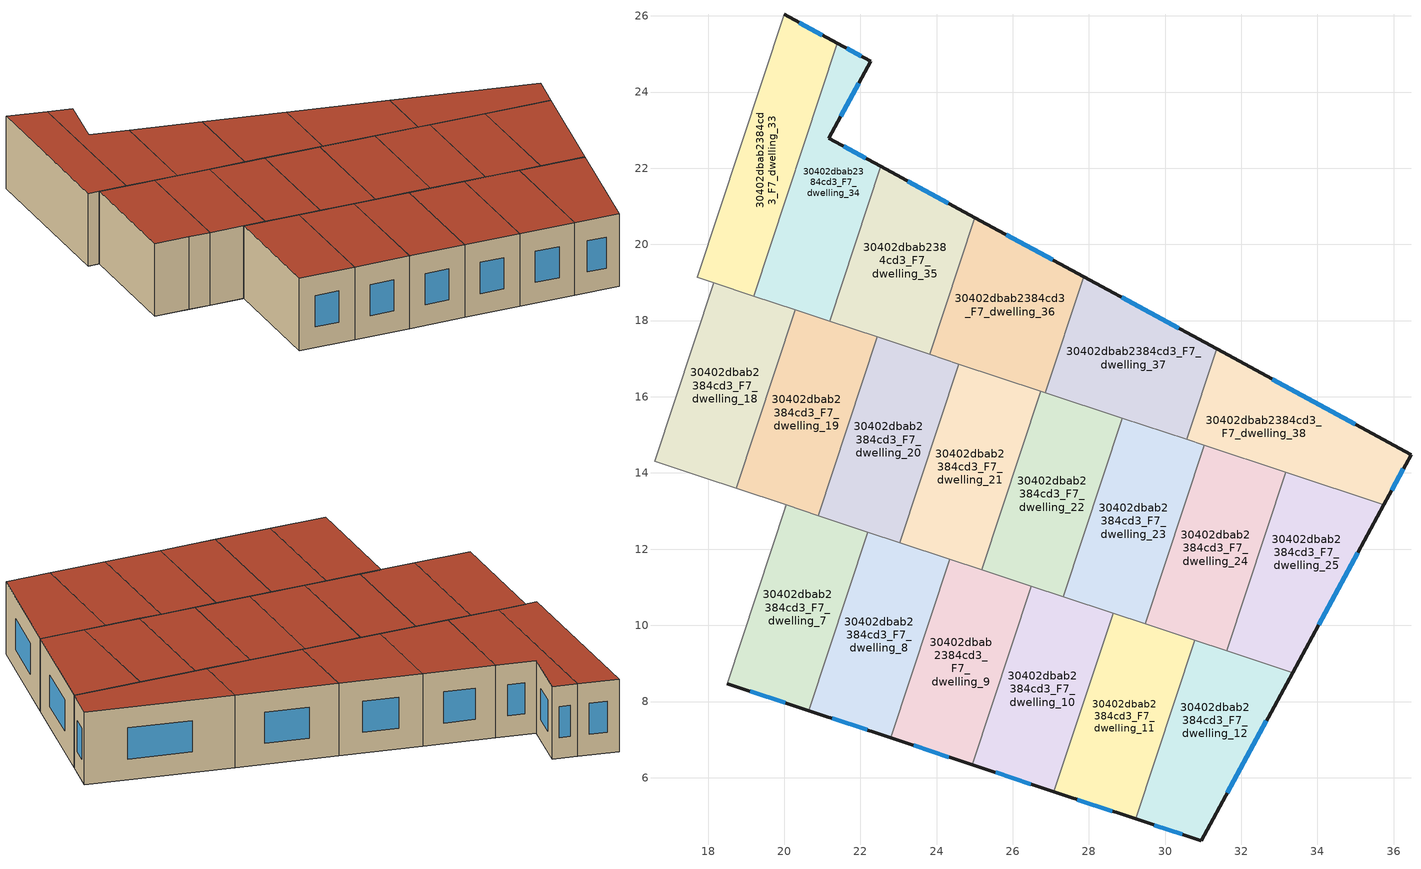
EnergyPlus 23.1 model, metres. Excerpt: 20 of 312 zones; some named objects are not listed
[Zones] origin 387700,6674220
30402dbab2384cd3_F7_dwelling_10
 floor to 30402dbab2384cd3_F6_dwelling_10 (EU_floor_Construction): 28.63,10.32 27.08,5.63 24.94,6.34 26.49,11.03 z21
 wall outside (EU_wall_Construction): 24.94,6.34 27.08,5.63 z21:24
 wall to 30402dbab2384cd3_F7_dwelling_9 (EU_wall_Construction): 26.49,11.03 24.94,6.34 z21:24
 wall to 30402dbab2384cd3_F7_dwelling_11 (EU_wall_Construction): 27.08,5.63 28.63,10.32 z21:24
 wall to 30402dbab2384cd3_F7_dwelling_23 (EU_wall_Construction): 28.63,10.32 27.33,10.75 z21:24
 wall to 30402dbab2384cd3_F7_dwelling_22 (EU_wall_Construction): 27.33,10.75 26.49,11.03 z21:24
 window (EU_Window_Construction): 25.55,6.14 26.47,5.83 z21.86:23.14
 roof outside (EU_roof_Construction): 27.08,5.63 28.63,10.32 26.49,11.03 24.94,6.34 z24
30402dbab2384cd3_F7_dwelling_11
 floor to 30402dbab2384cd3_F6_dwelling_11 (EU_floor_Construction): 30.78,9.61 29.23,4.92 27.08,5.63 28.63,10.32 z21
 wall outside (EU_wall_Construction): 27.08,5.63 29.23,4.92 z21:24
 wall to 30402dbab2384cd3_F7_dwelling_12 (EU_wall_Construction): 29.23,4.92 30.78,9.61 z21:24
 wall to 30402dbab2384cd3_F7_dwelling_24 (EU_wall_Construction): 30.78,9.61 29.47,10.04 z21:24
 wall to 30402dbab2384cd3_F7_dwelling_23 (EU_wall_Construction): 29.47,10.04 28.63,10.32 z21:24
 window (EU_Window_Construction): 27.69,5.43 28.61,5.12 z21.86:23.14
 roof outside (EU_roof_Construction): 29.23,4.92 30.78,9.61 28.63,10.32 27.08,5.63 z24
30402dbab2384cd3_F7_dwelling_12
 floor to 30402dbab2384cd3_F6_dwelling_12 (EU_floor_Construction): 33.34,8.76 30.95,4.35 29.23,4.92 30.78,9.61 z21
 wall outside (EU_wall_Construction): 29.23,4.92 30.95,4.35 33.34,8.76 z21:24
 wall to 30402dbab2384cd3_F7_dwelling_25 (EU_wall_Construction): 33.34,8.76 31.62,9.33 z21:24
 wall to 30402dbab2384cd3_F7_dwelling_24 (EU_wall_Construction): 31.62,9.33 30.78,9.61 z21:24
 window (EU_Window_Construction): 31.63,5.61 32.66,7.5 / 29.72,4.76 30.46,4.51 z21.86:23.14
 roof outside (EU_roof_Construction): 30.95,4.35 33.34,8.76 30.78,9.61 29.23,4.92 z24
30402dbab2384cd3_F7_dwelling_18
 floor to 30402dbab2384cd3_F6_dwelling_18 (EU_floor_Construction): 20.29,18.28 18.74,13.59 16.59,14.3 18.15,18.99 z21
 wall to 30402dbab2384cd3_F7_dwelling_17 (EU_wall_Construction): 18.15,18.99 16.59,14.3 z21:24
 wall to 30402dbab2384cd3_F7_dwelling_19 (EU_wall_Construction): 18.74,13.59 20.29,18.28 z21:24
 wall to 30402dbab2384cd3_F7_dwelling_34 (EU_wall_Construction): 20.29,18.28 19.2,18.64 z21:24
 wall to 30402dbab2384cd3_F7_dwelling_5 (EU_wall_Construction): 16.59,14.3 17.91,13.87 z21:24
 wall to 30402dbab2384cd3_F7_dwelling_33 (EU_wall_Construction): 19.2,18.64 18.15,18.99 z21:24
 wall to 30402dbab2384cd3_F7_dwelling_6 (EU_wall_Construction): 17.91,13.87 18.74,13.59 z21:24
 roof outside (EU_roof_Construction): 18.74,13.59 20.29,18.28 18.15,18.99 16.59,14.3 z24
30402dbab2384cd3_F7_dwelling_19
 floor to 30402dbab2384cd3_F6_dwelling_19 (EU_floor_Construction): 22.44,17.57 20.89,12.88 18.74,13.59 20.29,18.28 z21
 wall to 30402dbab2384cd3_F7_dwelling_20 (EU_wall_Construction): 20.89,12.88 22.44,17.57 z21:24
 wall to 30402dbab2384cd3_F7_dwelling_35 (EU_wall_Construction): 22.44,17.57 21.19,17.98 z21:24
 wall to 30402dbab2384cd3_F7_dwelling_6 (EU_wall_Construction): 18.74,13.59 20.05,13.16 z21:24
 wall to 30402dbab2384cd3_F7_dwelling_34 (EU_wall_Construction): 21.19,17.98 20.29,18.28 z21:24
 wall to 30402dbab2384cd3_F7_dwelling_7 (EU_wall_Construction): 20.05,13.16 20.89,12.88 z21:24
 roof outside (EU_roof_Construction): 20.89,12.88 22.44,17.57 20.29,18.28 18.74,13.59 z24
30402dbab2384cd3_F7_dwelling_20
 floor to 30402dbab2384cd3_F6_dwelling_20 (EU_floor_Construction): 24.59,16.86 23.03,12.17 20.89,12.88 22.44,17.57 z21
 wall to 30402dbab2384cd3_F7_dwelling_21 (EU_wall_Construction): 23.03,12.17 24.59,16.86 z21:24
 wall to 30402dbab2384cd3_F7_dwelling_36 (EU_wall_Construction): 24.59,16.86 23.82,17.11 z21:24
 wall to 30402dbab2384cd3_F7_dwelling_7 (EU_wall_Construction): 20.89,12.88 22.2,12.45 z21:24
 wall to 30402dbab2384cd3_F7_dwelling_35 (EU_wall_Construction): 23.82,17.11 22.44,17.57 z21:24
 wall to 30402dbab2384cd3_F7_dwelling_8 (EU_wall_Construction): 22.2,12.45 23.03,12.17 z21:24
 roof outside (EU_roof_Construction): 23.03,12.17 24.59,16.86 22.44,17.57 20.89,12.88 z24
30402dbab2384cd3_F7_dwelling_21
 floor to 30402dbab2384cd3_F6_dwelling_21 (EU_floor_Construction): 26.73,16.15 25.18,11.46 23.03,12.17 24.59,16.86 z21
 wall to 30402dbab2384cd3_F7_dwelling_22 (EU_wall_Construction): 25.18,11.46 26.73,16.15 z21:24
 wall to 30402dbab2384cd3_F7_dwelling_8 (EU_wall_Construction): 23.03,12.17 24.34,11.74 z21:24
 wall to 30402dbab2384cd3_F7_dwelling_36 (EU_wall_Construction): 26.73,16.15 24.59,16.86 z21:24
 wall to 30402dbab2384cd3_F7_dwelling_9 (EU_wall_Construction): 24.34,11.74 25.18,11.46 z21:24
 roof outside (EU_roof_Construction): 25.18,11.46 26.73,16.15 24.59,16.86 23.03,12.17 z24
30402dbab2384cd3_F7_dwelling_22
 floor to 30402dbab2384cd3_F6_dwelling_22 (EU_floor_Construction): 28.88,15.44 27.33,10.75 25.18,11.46 26.73,16.15 z21
 wall to 30402dbab2384cd3_F7_dwelling_23 (EU_wall_Construction): 27.33,10.75 28.88,15.44 z21:24
 wall to 30402dbab2384cd3_F7_dwelling_37 (EU_wall_Construction): 28.88,15.44 26.85,16.11 z21:24
 wall to 30402dbab2384cd3_F7_dwelling_9 (EU_wall_Construction): 25.18,11.46 26.49,11.03 z21:24
 wall to 30402dbab2384cd3_F7_dwelling_36 (EU_wall_Construction): 26.85,16.11 26.73,16.15 z21:24
 roof outside (EU_roof_Construction): 27.33,10.75 28.88,15.44 26.73,16.15 25.18,11.46 z24
30402dbab2384cd3_F7_dwelling_23
 floor to 30402dbab2384cd3_F6_dwelling_23 (EU_floor_Construction): 31.03,14.73 29.47,10.04 27.33,10.75 28.88,15.44 z21
 wall to 30402dbab2384cd3_F7_dwelling_24 (EU_wall_Construction): 29.47,10.04 31.03,14.73 z21:24
 wall to 30402dbab2384cd3_F7_dwelling_38 (EU_wall_Construction): 31.03,14.73 30.57,14.88 z21:24
 wall to 30402dbab2384cd3_F7_dwelling_37 (EU_wall_Construction): 30.57,14.88 28.88,15.44 z21:24
 roof outside (EU_roof_Construction): 29.47,10.04 31.03,14.73 28.88,15.44 27.33,10.75 z24
30402dbab2384cd3_F7_dwelling_24
 floor to 30402dbab2384cd3_F6_dwelling_24 (EU_floor_Construction): 33.17,14.02 31.62,9.33 29.47,10.04 31.03,14.73 z21
 wall to 30402dbab2384cd3_F7_dwelling_25 (EU_wall_Construction): 31.62,9.33 33.17,14.02 z21:24
 wall to 30402dbab2384cd3_F7_dwelling_38 (EU_wall_Construction): 33.17,14.02 31.03,14.73 z21:24
 roof outside (EU_roof_Construction): 31.62,9.33 33.17,14.02 31.03,14.73 29.47,10.04 z24
30402dbab2384cd3_F7_dwelling_25
 floor to 30402dbab2384cd3_F6_dwelling_25 (EU_floor_Construction): 35.74,13.17 33.34,8.76 31.62,9.33 33.17,14.02 z21
 wall outside (EU_wall_Construction): 33.34,8.76 35.74,13.17 z21:24
 wall to 30402dbab2384cd3_F7_dwelling_38 (EU_wall_Construction): 35.74,13.17 33.17,14.02 z21:24
 window (EU_Window_Construction): 34.03,10.02 35.06,11.91 z21.86:23.14
 roof outside (EU_roof_Construction): 33.34,8.76 35.74,13.17 33.17,14.02 31.62,9.33 z24
30402dbab2384cd3_F7_dwelling_33
 floor to 30402dbab2384cd3_F6_dwelling_33 (EU_floor_Construction): 21.4,25.28 19.2,18.64 17.72,19.13 20,26.04 z21
 wall outside (EU_wall_Construction): 21.4,25.28 20,26.04 z21:24
 wall to 30402dbab2384cd3_F7_dwelling_32 (EU_wall_Construction): 20,26.04 17.72,19.13 z21:24
 wall to 30402dbab2384cd3_F7_dwelling_34 (EU_wall_Construction): 19.2,18.64 21.4,25.28 z21:24
 wall to 30402dbab2384cd3_F7_dwelling_17 (EU_wall_Construction): 17.72,19.13 18.15,18.99 z21:24
 window (EU_Window_Construction): 21,25.5 20.4,25.82 z21.86:23.14
 roof outside (EU_roof_Construction): 19.2,18.64 21.4,25.28 20,26.04 17.72,19.13 z24
30402dbab2384cd3_F7_dwelling_34
 floor to 30402dbab2384cd3_F6_dwelling_34 (EU_floor_Construction): 22.27,24.81 21.17,22.79 22.53,22.05 21.19,17.98 19.2,18.64 21.4,25.28 z21
 wall outside (EU_wall_Construction): 22.53,22.05 21.17,22.79 22.27,24.81 21.4,25.28 z21:24
 wall to 30402dbab2384cd3_F7_dwelling_35 (EU_wall_Construction): 21.19,17.98 22.53,22.05 z21:24
 window (EU_Window_Construction): 22.02,24.94 21.65,25.15 / 21.48,23.37 21.95,24.23 / 22.14,22.26 21.56,22.58 z21.86:23.14
 roof outside (EU_roof_Construction): 21.19,17.98 22.53,22.05 21.17,22.79 22.27,24.81 21.4,25.28 19.2,18.64 z24
30402dbab2384cd3_F7_dwelling_35
 floor to 30402dbab2384cd3_F6_dwelling_35 (EU_floor_Construction): 25.01,20.7 23.82,17.11 21.19,17.98 22.53,22.05 z21
 wall outside (EU_wall_Construction): 25.01,20.7 22.53,22.05 z21:24
 wall to 30402dbab2384cd3_F7_dwelling_36 (EU_wall_Construction): 23.82,17.11 25.01,20.7 z21:24
 window (EU_Window_Construction): 24.3,21.09 23.24,21.66 z21.86:23.14
 roof outside (EU_roof_Construction): 23.82,17.11 25.01,20.7 22.53,22.05 21.19,17.98 z24
30402dbab2384cd3_F7_dwelling_36
 floor to 30402dbab2384cd3_F6_dwelling_36 (EU_floor_Construction): 27.86,19.15 26.85,16.11 23.82,17.11 25.01,20.7 z21
 wall outside (EU_wall_Construction): 27.86,19.15 25.01,20.7 z21:24
 wall to 30402dbab2384cd3_F7_dwelling_37 (EU_wall_Construction): 26.85,16.11 27.86,19.15 z21:24
 window (EU_Window_Construction): 27.05,19.59 25.82,20.26 z21.86:23.14
 roof outside (EU_roof_Construction): 26.85,16.11 27.86,19.15 25.01,20.7 23.82,17.11 z24
30402dbab2384cd3_F7_dwelling_37
 floor to 30402dbab2384cd3_F6_dwelling_37 (EU_floor_Construction): 31.35,17.25 30.57,14.88 26.85,16.11 27.86,19.15 z21
 wall outside (EU_wall_Construction): 31.35,17.25 27.86,19.15 z21:24
 wall to 30402dbab2384cd3_F7_dwelling_38 (EU_wall_Construction): 30.57,14.88 31.35,17.25 z21:24
 window (EU_Window_Construction): 30.36,17.8 28.86,18.61 z21.86:23.14
 roof outside (EU_roof_Construction): 30.57,14.88 31.35,17.25 27.86,19.15 26.85,16.11 z24
30402dbab2384cd3_F7_dwelling_38
 floor to 30402dbab2384cd3_F6_dwelling_38 (EU_floor_Construction): 36.46,14.48 35.74,13.17 30.57,14.88 31.35,17.25 z21
 wall outside (EU_wall_Construction): 35.74,13.17 36.46,14.48 31.35,17.25 z21:24
 window (EU_Window_Construction): 35,15.28 32.81,16.46 / 35.94,13.54 36.25,14.11 z21.86:23.14
 roof outside (EU_roof_Construction): 35.74,13.17 36.46,14.48 31.35,17.25 30.57,14.88 z24
30402dbab2384cd3_F7_dwelling_7
 floor to 30402dbab2384cd3_F6_dwelling_7 (EU_floor_Construction): 22.2,12.45 20.65,7.76 18.5,8.47 20.05,13.16 z21
 wall outside (EU_wall_Construction): 18.5,8.47 20.65,7.76 z21:24
 wall to 30402dbab2384cd3_F7_dwelling_6 (EU_wall_Construction): 20.05,13.16 18.5,8.47 z21:24
 wall to 30402dbab2384cd3_F7_dwelling_8 (EU_wall_Construction): 20.65,7.76 22.2,12.45 z21:24
 window (EU_Window_Construction): 19.11,8.27 20.03,7.96 z21.86:23.14
 roof outside (EU_roof_Construction): 20.65,7.76 22.2,12.45 20.05,13.16 18.5,8.47 z24
30402dbab2384cd3_F7_dwelling_8
 floor to 30402dbab2384cd3_F6_dwelling_8 (EU_floor_Construction): 24.34,11.74 22.79,7.05 20.65,7.76 22.2,12.45 z21
 wall outside (EU_wall_Construction): 20.65,7.76 22.79,7.05 z21:24
 wall to 30402dbab2384cd3_F7_dwelling_9 (EU_wall_Construction): 22.79,7.05 24.34,11.74 z21:24
 window (EU_Window_Construction): 21.26,7.56 22.18,7.25 z21.86:23.14
 roof outside (EU_roof_Construction): 22.79,7.05 24.34,11.74 22.2,12.45 20.65,7.76 z24
30402dbab2384cd3_F7_dwelling_9
 floor to 30402dbab2384cd3_F6_dwelling_9 (EU_floor_Construction): 26.49,11.03 24.94,6.34 22.79,7.05 24.34,11.74 z21
 wall outside (EU_wall_Construction): 22.79,7.05 24.94,6.34 z21:24
 window (EU_Window_Construction): 23.4,6.85 24.32,6.54 z21.86:23.14
 roof outside (EU_roof_Construction): 24.94,6.34 26.49,11.03 24.34,11.74 22.79,7.05 z24
[Building]
EU S2 Campaign: North Axis=0; Terrain=City; Solar Distribution=FullExterior
[Site:Location]
Helsinki-Vantaa.AP: Latitude=60.317; Longitude=24.963; Time Zone=2; Elevation=54.6
[SizingPeriod:WeatherFileDays]
AnnualSizingPeriod: Begin Month=1; Begin Day of Month=1; End Month=12; End Day of Month=31; Day of Week for Start Day=Monday; Use Weather File Daylight Saving Period=No; Use Weather File Rain and Snow Indicators=No
[MATERIAL]
EU_InternalMass_Material: Roughness=MediumRough; Thickness=0.1; Conductivity=1; Density=1800; Specific Heat=900; Thermal Absorptance=0.9; Solar Absorptance=0.7; Visible Absorptance=0.7
[MATERIAL:NOMASS] Roughness=MediumRough; Thermal Absorptance=0.9; Solar Absorptance=0.7; Visible Absorptance=0.7
Name | Thermal Resistance
EU_wall_NoMass | 5.91765
EU_roof_NoMass | 11.1778
EU_floor_NoMass | 6.2875
[WINDOWMATERIAL:SIMPLEGLAZINGSYSTEM]
EU_Window_SimpleGlazing: UFactor=0.994035; Solar Heat Gain Coefficient=0.7; Visible Transmittance=0.7
[CONSTRUCTION]
EU_wall_Construction: EU_wall_NoMass
EU_roof_Construction: EU_roof_NoMass
EU_floor_Construction: EU_floor_NoMass
EU_Window_Construction: EU_Window_SimpleGlazing
EU_InternalMass_Construction: EU_InternalMass_Material
[ZONE] Type=1; Multiplier=1; Ceiling Height=autocalculate; Floor Area=autocalculate; Part of Total Floor Area=Yes
Name | Volume
30402dbab2384cd3_F7_dwelling_10; 30402dbab2384cd3_F7_dwelling_21 | 33.4922
30402dbab2384cd3_F7_dwelling_11 | 33.4937
30402dbab2384cd3_F7_dwelling_12 | 33.479
30402dbab2384cd3_F7_dwelling_18; 30402dbab2384cd3_F7_dwelling_22 | 33.498
30402dbab2384cd3_F7_dwelling_19 | 33.4863
30402dbab2384cd3_F7_dwelling_20; 30402dbab2384cd3_F7_dwelling_8 | 33.4856
30402dbab2384cd3_F7_dwelling_23; 30402dbab2384cd3_F7_dwelling_35 | 33.4849
30402dbab2384cd3_F7_dwelling_24 | 33.4907
30402dbab2384cd3_F7_dwelling_25 | 33.49
30402dbab2384cd3_F7_dwelling_33; 30402dbab2384cd3_F7_dwelling_37; 30402dbab2384cd3_F7_dwelling_7 | 33.4893
30402dbab2384cd3_F7_dwelling_34 | 33.4812
30402dbab2384cd3_F7_dwelling_36 | 33.4878
30402dbab2384cd3_F7_dwelling_38 | 33.4841
30402dbab2384cd3_F7_dwelling_9 | 33.4797
[INTERNALMASS] Construction=EU_InternalMass_Construction
Name | Zone or ZoneList | Surface Area
30402dbab2384cd3_F7_dwelling_7_EU_InternalMass | 30402dbab2384cd3_F7_dwelling_7 | 11.1632
30402dbab2384cd3_F7_dwelling_8_EU_InternalMass | 30402dbab2384cd3_F7_dwelling_8 | 11.1615
30402dbab2384cd3_F7_dwelling_9_EU_InternalMass | 30402dbab2384cd3_F7_dwelling_9 | 11.1598
30402dbab2384cd3_F7_dwelling_10_EU_InternalMass | 30402dbab2384cd3_F7_dwelling_10 | 11.1644
30402dbab2384cd3_F7_dwelling_11_EU_InternalMass | 30402dbab2384cd3_F7_dwelling_11 | 11.1645
30402dbab2384cd3_F7_dwelling_12_EU_InternalMass | 30402dbab2384cd3_F7_dwelling_12 | 11.1597
30402dbab2384cd3_F7_dwelling_18_EU_InternalMass | 30402dbab2384cd3_F7_dwelling_18 | 11.1657
30402dbab2384cd3_F7_dwelling_19_EU_InternalMass | 30402dbab2384cd3_F7_dwelling_19 | 11.1622
30402dbab2384cd3_F7_dwelling_20_EU_InternalMass | 30402dbab2384cd3_F7_dwelling_20 | 11.1621
30402dbab2384cd3_F7_dwelling_21_EU_InternalMass | 30402dbab2384cd3_F7_dwelling_21 | 11.1641
30402dbab2384cd3_F7_dwelling_22_EU_InternalMass | 30402dbab2384cd3_F7_dwelling_22 | 11.166
30402dbab2384cd3_F7_dwelling_23_EU_InternalMass | 30402dbab2384cd3_F7_dwelling_23 | 11.1617
30402dbab2384cd3_F7_dwelling_24_EU_InternalMass | 30402dbab2384cd3_F7_dwelling_24 | 11.1641
30402dbab2384cd3_F7_dwelling_25_EU_InternalMass | 30402dbab2384cd3_F7_dwelling_25 | 11.1634
30402dbab2384cd3_F7_dwelling_33_EU_InternalMass | 30402dbab2384cd3_F7_dwelling_33 | 11.1628
30402dbab2384cd3_F7_dwelling_34_EU_InternalMass | 30402dbab2384cd3_F7_dwelling_34 | 11.1604
30402dbab2384cd3_F7_dwelling_35_EU_InternalMass | 30402dbab2384cd3_F7_dwelling_35 | 11.1616
30402dbab2384cd3_F7_dwelling_36_EU_InternalMass | 30402dbab2384cd3_F7_dwelling_36 | 11.1622
30402dbab2384cd3_F7_dwelling_37_EU_InternalMass | 30402dbab2384cd3_F7_dwelling_37 | 11.1631
30402dbab2384cd3_F7_dwelling_38_EU_InternalMass | 30402dbab2384cd3_F7_dwelling_38 | 11.1617
[OTHEREQUIPMENT] Fuel Type=Electricity; Design Level Calculation Method=Watts/Area; Power per Zone Floor Area=1; Fraction Latent=0; Fraction Radiant=0; Fraction Lost=0; Carbon Dioxide Generation Rate=0; EndUse Subcategory=EU_Step8_InternalGains
Name | Zone or ZoneList or Space or SpaceList | Schedule
EU_Step8_InternalGain_30402dbab2384cd3_F7_dwelling_7_f000 | 30402dbab2384cd3_F7_dwelling_7 | EU_Step8_GainSchedule_30402dbab2384cd3_F7_dwelling_7_f000
EU_Step8_InternalGain_30402dbab2384cd3_F7_dwelling_8_f000 | 30402dbab2384cd3_F7_dwelling_8 | EU_Step8_GainSchedule_30402dbab2384cd3_F7_dwelling_8_f000
EU_Step8_InternalGain_30402dbab2384cd3_F7_dwelling_9_f000 | 30402dbab2384cd3_F7_dwelling_9 | EU_Step8_GainSchedule_30402dbab2384cd3_F7_dwelling_9_f000
EU_Step8_InternalGain_30402dbab2384cd3_F7_dwelling_10_f000 | 30402dbab2384cd3_F7_dwelling_10 | EU_Step8_GainSchedule_30402dbab2384cd3_F7_dwelling_10_f000
EU_Step8_InternalGain_30402dbab2384cd3_F7_dwelling_11_f000 | 30402dbab2384cd3_F7_dwelling_11 | EU_Step8_GainSchedule_30402dbab2384cd3_F7_dwelling_11_f000
EU_Step8_InternalGain_30402dbab2384cd3_F7_dwelling_12_f000 | 30402dbab2384cd3_F7_dwelling_12 | EU_Step8_GainSchedule_30402dbab2384cd3_F7_dwelling_12_f000
EU_Step8_InternalGain_30402dbab2384cd3_F7_dwelling_18_f000 | 30402dbab2384cd3_F7_dwelling_18 | EU_Step8_GainSchedule_30402dbab2384cd3_F7_dwelling_18_f000
EU_Step8_InternalGain_30402dbab2384cd3_F7_dwelling_19_f000 | 30402dbab2384cd3_F7_dwelling_19 | EU_Step8_GainSchedule_30402dbab2384cd3_F7_dwelling_19_f000
EU_Step8_InternalGain_30402dbab2384cd3_F7_dwelling_20_f000 | 30402dbab2384cd3_F7_dwelling_20 | EU_Step8_GainSchedule_30402dbab2384cd3_F7_dwelling_20_f000
EU_Step8_InternalGain_30402dbab2384cd3_F7_dwelling_21_f000 | 30402dbab2384cd3_F7_dwelling_21 | EU_Step8_GainSchedule_30402dbab2384cd3_F7_dwelling_21_f000
EU_Step8_InternalGain_30402dbab2384cd3_F7_dwelling_22_f000 | 30402dbab2384cd3_F7_dwelling_22 | EU_Step8_GainSchedule_30402dbab2384cd3_F7_dwelling_22_f000
EU_Step8_InternalGain_30402dbab2384cd3_F7_dwelling_23_f000 | 30402dbab2384cd3_F7_dwelling_23 | EU_Step8_GainSchedule_30402dbab2384cd3_F7_dwelling_23_f000
EU_Step8_InternalGain_30402dbab2384cd3_F7_dwelling_24_f000 | 30402dbab2384cd3_F7_dwelling_24 | EU_Step8_GainSchedule_30402dbab2384cd3_F7_dwelling_24_f000
EU_Step8_InternalGain_30402dbab2384cd3_F7_dwelling_25_f000 | 30402dbab2384cd3_F7_dwelling_25 | EU_Step8_GainSchedule_30402dbab2384cd3_F7_dwelling_25_f000
EU_Step8_InternalGain_30402dbab2384cd3_F7_dwelling_33_f000 | 30402dbab2384cd3_F7_dwelling_33 | EU_Step8_GainSchedule_30402dbab2384cd3_F7_dwelling_33_f000
EU_Step8_InternalGain_30402dbab2384cd3_F7_dwelling_34_f000 | 30402dbab2384cd3_F7_dwelling_34 | EU_Step8_GainSchedule_30402dbab2384cd3_F7_dwelling_34_f000
EU_Step8_InternalGain_30402dbab2384cd3_F7_dwelling_35_f000 | 30402dbab2384cd3_F7_dwelling_35 | EU_Step8_GainSchedule_30402dbab2384cd3_F7_dwelling_35_f000
EU_Step8_InternalGain_30402dbab2384cd3_F7_dwelling_36_f000 | 30402dbab2384cd3_F7_dwelling_36 | EU_Step8_GainSchedule_30402dbab2384cd3_F7_dwelling_36_f000
EU_Step8_InternalGain_30402dbab2384cd3_F7_dwelling_37_f000 | 30402dbab2384cd3_F7_dwelling_37 | EU_Step8_GainSchedule_30402dbab2384cd3_F7_dwelling_37_f000
EU_Step8_InternalGain_30402dbab2384cd3_F7_dwelling_38_f000 | 30402dbab2384cd3_F7_dwelling_38 | EU_Step8_GainSchedule_30402dbab2384cd3_F7_dwelling_38_f000
[ZONEVENTILATION:DESIGNFLOWRATE] Schedule=EU_AlwaysOn; Design Flow Rate Calculation Method=AirChanges/Hour; Air Changes per Hour=0.596421; Ventilation Type=Natural; Fan Pressure Rise=0; Fan Total Efficiency=1; Constant Term Coefficient=1; Temperature Term Coefficient=0; Velocity Term Coefficient=0; Velocity Squared Term Coefficient=0; Minimum Indoor Temperature=-100; Maximum Indoor Temperature=100; Delta Temperature=-100; Minimum Outdoor Temperature=-100; Maximum Outdoor Temperature=100; Maximum Wind Speed=40
Name | Zone or ZoneList or Space or SpaceList
EU_ConstantAir_30402dbab2384cd3_F7_dwelling_7 | 30402dbab2384cd3_F7_dwelling_7
EU_ConstantAir_30402dbab2384cd3_F7_dwelling_8 | 30402dbab2384cd3_F7_dwelling_8
EU_ConstantAir_30402dbab2384cd3_F7_dwelling_9 | 30402dbab2384cd3_F7_dwelling_9
EU_ConstantAir_30402dbab2384cd3_F7_dwelling_10 | 30402dbab2384cd3_F7_dwelling_10
EU_ConstantAir_30402dbab2384cd3_F7_dwelling_11 | 30402dbab2384cd3_F7_dwelling_11
EU_ConstantAir_30402dbab2384cd3_F7_dwelling_12 | 30402dbab2384cd3_F7_dwelling_12
EU_ConstantAir_30402dbab2384cd3_F7_dwelling_18 | 30402dbab2384cd3_F7_dwelling_18
EU_ConstantAir_30402dbab2384cd3_F7_dwelling_19 | 30402dbab2384cd3_F7_dwelling_19
EU_ConstantAir_30402dbab2384cd3_F7_dwelling_20 | 30402dbab2384cd3_F7_dwelling_20
EU_ConstantAir_30402dbab2384cd3_F7_dwelling_21 | 30402dbab2384cd3_F7_dwelling_21
EU_ConstantAir_30402dbab2384cd3_F7_dwelling_22 | 30402dbab2384cd3_F7_dwelling_22
EU_ConstantAir_30402dbab2384cd3_F7_dwelling_23 | 30402dbab2384cd3_F7_dwelling_23
EU_ConstantAir_30402dbab2384cd3_F7_dwelling_24 | 30402dbab2384cd3_F7_dwelling_24
EU_ConstantAir_30402dbab2384cd3_F7_dwelling_25 | 30402dbab2384cd3_F7_dwelling_25
EU_ConstantAir_30402dbab2384cd3_F7_dwelling_33 | 30402dbab2384cd3_F7_dwelling_33
EU_ConstantAir_30402dbab2384cd3_F7_dwelling_34 | 30402dbab2384cd3_F7_dwelling_34
EU_ConstantAir_30402dbab2384cd3_F7_dwelling_35 | 30402dbab2384cd3_F7_dwelling_35
EU_ConstantAir_30402dbab2384cd3_F7_dwelling_36 | 30402dbab2384cd3_F7_dwelling_36
EU_ConstantAir_30402dbab2384cd3_F7_dwelling_37 | 30402dbab2384cd3_F7_dwelling_37
EU_ConstantAir_30402dbab2384cd3_F7_dwelling_38 | 30402dbab2384cd3_F7_dwelling_38
[HVACTEMPLATE:ZONE:IDEALLOADSAIRSYSTEM] System Availability Schedule=EU_AlwaysOn; Maximum Heating Supply Air Temperature=50; Minimum Cooling Supply Air Temperature=13; Maximum Heating Supply Air Humidity Ratio=0.0156; Minimum Cooling Supply Air Humidity Ratio=0.0077; Heating Limit=NoLimit; Cooling Limit=NoLimit; Heating Availability Schedule=EU_AlwaysOn; Cooling Availability Schedule=EU_CoolingOff; Dehumidification Control Type=ConstantSensibleHeatRatio; Cooling Sensible Heat Ratio=0.7; Dehumidification Setpoint=60; Humidification Control Type=None; Humidification Setpoint=30; Outdoor Air Method=None; Outdoor Air Flow Rate per Person=0.00944; Outdoor Air Flow Rate per Zone Floor Area=0; Outdoor Air Flow Rate per Zone=0; Demand Controlled Ventilation Type=None; Outdoor Air Economizer Type=NoEconomizer; Heat Recovery Type=None; Sensible Heat Recovery Effectiveness=0.7; Latent Heat Recovery Effectiveness=0.65
Name | Template Thermostat
30402dbab2384cd3_F7_dwelling_7 | EU_HeatOnly_30402dbab2384cd3_F7_dwelling_7
30402dbab2384cd3_F7_dwelling_8 | EU_HeatOnly_30402dbab2384cd3_F7_dwelling_8
30402dbab2384cd3_F7_dwelling_9 | EU_HeatOnly_30402dbab2384cd3_F7_dwelling_9
30402dbab2384cd3_F7_dwelling_10 | EU_HeatOnly_30402dbab2384cd3_F7_dwelling_10
30402dbab2384cd3_F7_dwelling_11 | EU_HeatOnly_30402dbab2384cd3_F7_dwelling_11
30402dbab2384cd3_F7_dwelling_12 | EU_HeatOnly_30402dbab2384cd3_F7_dwelling_12
30402dbab2384cd3_F7_dwelling_18 | EU_HeatOnly_30402dbab2384cd3_F7_dwelling_18
30402dbab2384cd3_F7_dwelling_19 | EU_HeatOnly_30402dbab2384cd3_F7_dwelling_19
30402dbab2384cd3_F7_dwelling_20 | EU_HeatOnly_30402dbab2384cd3_F7_dwelling_20
30402dbab2384cd3_F7_dwelling_21 | EU_HeatOnly_30402dbab2384cd3_F7_dwelling_21
30402dbab2384cd3_F7_dwelling_22 | EU_HeatOnly_30402dbab2384cd3_F7_dwelling_22
30402dbab2384cd3_F7_dwelling_23 | EU_HeatOnly_30402dbab2384cd3_F7_dwelling_23
30402dbab2384cd3_F7_dwelling_24 | EU_HeatOnly_30402dbab2384cd3_F7_dwelling_24
30402dbab2384cd3_F7_dwelling_25 | EU_HeatOnly_30402dbab2384cd3_F7_dwelling_25
30402dbab2384cd3_F7_dwelling_33 | EU_HeatOnly_30402dbab2384cd3_F7_dwelling_33
30402dbab2384cd3_F7_dwelling_34 | EU_HeatOnly_30402dbab2384cd3_F7_dwelling_34
30402dbab2384cd3_F7_dwelling_35 | EU_HeatOnly_30402dbab2384cd3_F7_dwelling_35
30402dbab2384cd3_F7_dwelling_36 | EU_HeatOnly_30402dbab2384cd3_F7_dwelling_36
30402dbab2384cd3_F7_dwelling_37 | EU_HeatOnly_30402dbab2384cd3_F7_dwelling_37
30402dbab2384cd3_F7_dwelling_38 | EU_HeatOnly_30402dbab2384cd3_F7_dwelling_38
[SIZING:ZONE] Zone Cooling Design Supply Air Temperature Input Method=SupplyAirTemperature; Zone Cooling Design Supply Air Temperature=13; Zone Heating Design Supply Air Temperature Input Method=SupplyAirTemperature; Zone Heating Design Supply Air Temperature=50; Zone Cooling Design Supply Air Humidity Ratio=0.008; Zone Heating Design Supply Air Humidity Ratio=0.008; Cooling Design Air Flow Method=DesignDay; Cooling Design Air Flow Rate=0; Cooling Minimum Air Flow per Zone Floor Area=0.000762; Cooling Minimum Air Flow=0; Cooling Minimum Air Flow Fraction=0.2; Heating Design Air Flow Method=DesignDay; Heating Design Air Flow Rate=0; Heating Maximum Air Flow per Zone Floor Area=0.002032; Heating Maximum Air Flow=0.141576; Heating Maximum Air Flow Fraction=0.3; Account for Dedicated Outdoor Air System=No; Dedicated Outdoor Air System Control Strategy=NeutralSupplyAir; Dedicated Outdoor Air Low Setpoint Temperature for Design=autosize; Dedicated Outdoor Air High Setpoint Temperature for Design=autosize; Zone Load Sizing Method=Sensible Load Only No Latent Load; Zone Latent Cooling Design Supply Air Humidity Ratio Input Method=HumidityRatioDifference; Zone Cooling Design Supply Air Humidity Ratio Difference=0.005; Zone Latent Heating Design Supply Air Humidity Ratio Input Method=HumidityRatioDifference; Zone Humidification Design Supply Air Humidity Ratio Difference=0.005
30402dbab2384cd3_F7_dwelling_7; 30402dbab2384cd3_F7_dwelling_8; 30402dbab2384cd3_F7_dwelling_9; 30402dbab2384cd3_F7_dwelling_10; 30402dbab2384cd3_F7_dwelling_11; 30402dbab2384cd3_F7_dwelling_12; 30402dbab2384cd3_F7_dwelling_18; 30402dbab2384cd3_F7_dwelling_19; 30402dbab2384cd3_F7_dwelling_20; 30402dbab2384cd3_F7_dwelling_21; 30402dbab2384cd3_F7_dwelling_22; 30402dbab2384cd3_F7_dwelling_23; 30402dbab2384cd3_F7_dwelling_24; 30402dbab2384cd3_F7_dwelling_25; 30402dbab2384cd3_F7_dwelling_33; 30402dbab2384cd3_F7_dwelling_34; 30402dbab2384cd3_F7_dwelling_35; 30402dbab2384cd3_F7_dwelling_36; 30402dbab2384cd3_F7_dwelling_37; 30402dbab2384cd3_F7_dwelling_38
[SCHEDULE:CONSTANT]
Name | Hourly Value
EU_AlwaysOn | 1
EU_CoolingOff | 0
[SCHEDULE:FILE] Column Number=1; Rows to Skip at Top=0; Number of Hours of Data=8760; Column Separator=Comma; Interpolate to Timestep=No; Minutes per Item=60; Adjust Schedule for Daylight Savings=Yes
Name | File
EU_Step8_GainSchedule_30402dbab2384cd3_F7_dwelling_7_f000 | ../../schedules/30402dbab2384cd3/30402dbab2384cd3_F7_dwelling_7_f000_gain.csv
EU_Step8_GainSchedule_30402dbab2384cd3_F7_dwelling_8_f000 | ../../schedules/30402dbab2384cd3/30402dbab2384cd3_F7_dwelling_8_f000_gain.csv
EU_Step8_GainSchedule_30402dbab2384cd3_F7_dwelling_9_f000 | ../../schedules/30402dbab2384cd3/30402dbab2384cd3_F7_dwelling_9_f000_gain.csv
EU_Step8_GainSchedule_30402dbab2384cd3_F7_dwelling_10_f000 | ../../schedules/30402dbab2384cd3/30402dbab2384cd3_F7_dwelling_10_f000_gain.csv
EU_Step8_GainSchedule_30402dbab2384cd3_F7_dwelling_11_f000 | ../../schedules/30402dbab2384cd3/30402dbab2384cd3_F7_dwelling_11_f000_gain.csv
EU_Step8_GainSchedule_30402dbab2384cd3_F7_dwelling_12_f000 | ../../schedules/30402dbab2384cd3/30402dbab2384cd3_F7_dwelling_12_f000_gain.csv
EU_Step8_GainSchedule_30402dbab2384cd3_F7_dwelling_18_f000 | ../../schedules/30402dbab2384cd3/30402dbab2384cd3_F7_dwelling_18_f000_gain.csv
EU_Step8_GainSchedule_30402dbab2384cd3_F7_dwelling_19_f000 | ../../schedules/30402dbab2384cd3/30402dbab2384cd3_F7_dwelling_19_f000_gain.csv
EU_Step8_GainSchedule_30402dbab2384cd3_F7_dwelling_20_f000 | ../../schedules/30402dbab2384cd3/30402dbab2384cd3_F7_dwelling_20_f000_gain.csv
EU_Step8_GainSchedule_30402dbab2384cd3_F7_dwelling_21_f000 | ../../schedules/30402dbab2384cd3/30402dbab2384cd3_F7_dwelling_21_f000_gain.csv
EU_Step8_GainSchedule_30402dbab2384cd3_F7_dwelling_22_f000 | ../../schedules/30402dbab2384cd3/30402dbab2384cd3_F7_dwelling_22_f000_gain.csv
EU_Step8_GainSchedule_30402dbab2384cd3_F7_dwelling_23_f000 | ../../schedules/30402dbab2384cd3/30402dbab2384cd3_F7_dwelling_23_f000_gain.csv
EU_Step8_GainSchedule_30402dbab2384cd3_F7_dwelling_24_f000 | ../../schedules/30402dbab2384cd3/30402dbab2384cd3_F7_dwelling_24_f000_gain.csv
EU_Step8_GainSchedule_30402dbab2384cd3_F7_dwelling_25_f000 | ../../schedules/30402dbab2384cd3/30402dbab2384cd3_F7_dwelling_25_f000_gain.csv
EU_Step8_GainSchedule_30402dbab2384cd3_F7_dwelling_33_f000 | ../../schedules/30402dbab2384cd3/30402dbab2384cd3_F7_dwelling_33_f000_gain.csv
EU_Step8_GainSchedule_30402dbab2384cd3_F7_dwelling_34_f000 | ../../schedules/30402dbab2384cd3/30402dbab2384cd3_F7_dwelling_34_f000_gain.csv
EU_Step8_GainSchedule_30402dbab2384cd3_F7_dwelling_35_f000 | ../../schedules/30402dbab2384cd3/30402dbab2384cd3_F7_dwelling_35_f000_gain.csv
EU_Step8_GainSchedule_30402dbab2384cd3_F7_dwelling_36_f000 | ../../schedules/30402dbab2384cd3/30402dbab2384cd3_F7_dwelling_36_f000_gain.csv
EU_Step8_GainSchedule_30402dbab2384cd3_F7_dwelling_37_f000 | ../../schedules/30402dbab2384cd3/30402dbab2384cd3_F7_dwelling_37_f000_gain.csv
EU_Step8_GainSchedule_30402dbab2384cd3_F7_dwelling_38_f000 | ../../schedules/30402dbab2384cd3/30402dbab2384cd3_F7_dwelling_38_f000_gain.csv
